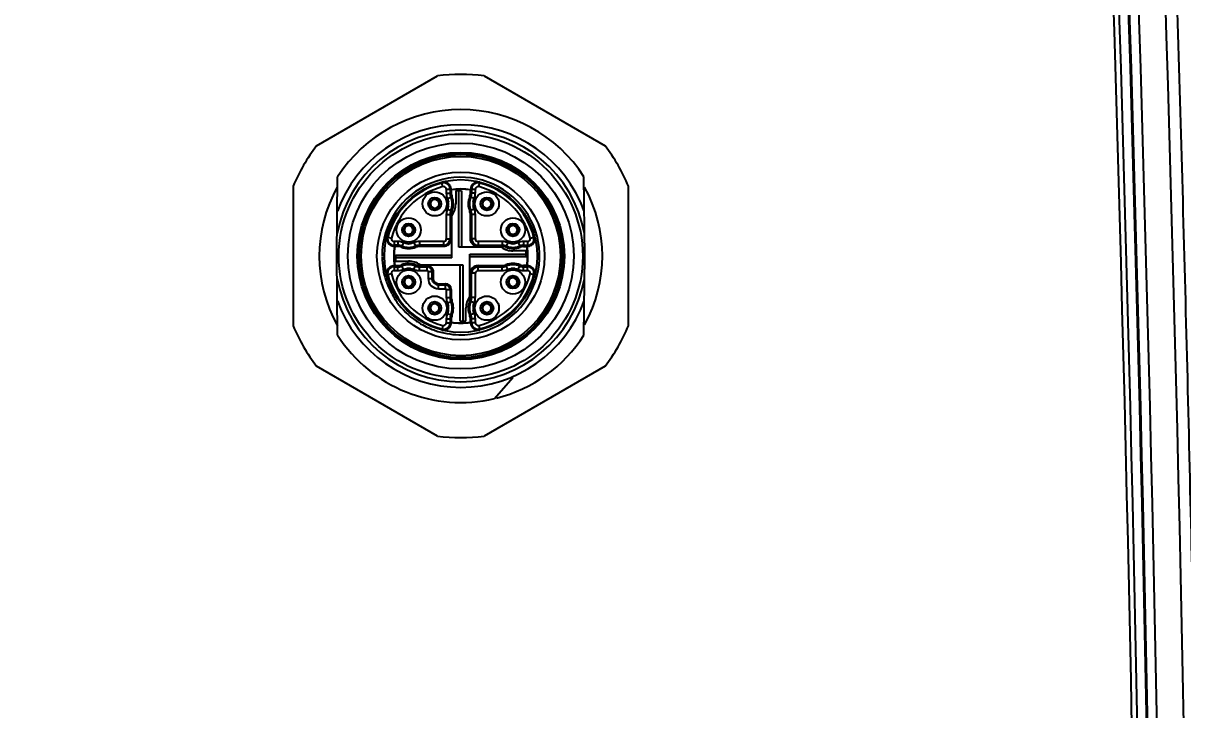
# Model space of a CAD drawing. Header units: millimetres. Extents: x 5828 to 6704, y 123 to 421.
# Drawn here: x 6341.301 to 6344.414, y 228.836 to 230.679 of the extents above; entities that cross this region are included whole.
import ezdxf

# ---------------------------------------------------------------- set-up
doc = ezdxf.new("R2010")
doc.units = ezdxf.units.MM
doc.layers.add('外形图', color=7, linetype='Continuous')
doc.layers.add('尺寸标注', color=7, linetype='Continuous')
doc.styles.add('微软雅黑', font='msyh.ttc', dxfattribs={"height": 1.5})
doc.dimstyles.new('尺寸标注_1_20比例', dxfattribs={"dimtxt": 1.5, "dimasz": 1.25, "dimexe": 0.5, "dimexo": 0.4, "dimgap": 0.5, "dimtad": 1, "dimdec": 1, "dimlfac": 20, "dimdsep": 46, "dimtxsty": '微软雅黑', "dimcen": 0.09, "dimadec": 0, "dimazin": 0, "dimtp": 0.01, "dimtm": 0.01, "dimtfac": 1, "dimtdec": 1, "dimtofl": 0, "dimtmove": 0, "dimatfit": 3, "dimfxl": 1, "dimtolj": 1, "dimarcsym": 0})

# ---------------------------------------------------------------- blocks, each defined once
blk = doc.blocks.new('*D1070')
at = {"layer": 'Defpoints', "color": 0}
for p in [(6340.876, 234.8693), (6346.4981, 225.3693), (6353.0302, 225.3693)]:
    blk.add_point(p, dxfattribs=at)
at = {"layer": '尺寸标注', "color": 0, "lineweight": -2}
for p, q in [((6341.276, 234.8693), (6353.5302, 234.8693)), ((6353.0302, 233.6193), (6353.0302, 226.6193)), ((6346.8981, 225.3693), (6353.5302, 225.3693))]:
    blk.add_line(p, q, dxfattribs=at)
at = {"layer": '尺寸标注', "color": 0}
for points in [[(6353.2385, 233.6193), (6352.8218, 233.6193), (6353.0302, 234.8693)], [(6352.8218, 226.6193), (6353.2385, 226.6193), (6353.0302, 225.3693)]]:
    blk.add_solid(points, dxfattribs=at)
at = {"layer": '尺寸标注', "color": 0, "insert": (6351.7564, 230.1193), "char_height": 1.5, "attachment_point": 5, "rotation": 90, "style": '微软雅黑'}
blk.add_mtext('\\A1;\\A1;{\\fAlibaba PuHuiTi 3.0 55 Regular|b0|i0|c134|p18;190}', dxfattribs=at)

msp = doc.modelspace()

# ---------------------------------------------------------------- linework, layer by layer
at = {"layer": '外形图', "linetype": 'ByBlock'}
for p, q in [((6342.0886, 230.3498), (6342.4134, 230.5373)), ((6342.5386, 230.5373), (6342.8634, 230.3498)), ((6342.1435, 230.0534), (6342.1454, 230.2665)), ((6342.8085, 230.0539), (6342.8066, 230.2665)), ((6342.026, 230.2414), (6342.026, 229.8664)), ((6342.4249, 230.2524), (6342.4254, 230.2497)), ((6342.4279, 230.2401), (6342.4254, 230.2497)), ((6342.437, 230.233), (6342.447, 230.233)), ((6342.437, 230.233), (6342.437, 230.2226)), ((6342.447, 230.233), (6342.447, 230.2226)), ((6342.4498, 230.2323), (6342.4498, 230.2226)), ((6342.4503, 230.2314), (6342.4503, 230.2226)), ((6342.478, 230.2289), (6342.4622, 230.2289)), ((6342.4622, 230.2289), (6342.4622, 230.1939)), ((6342.471, 230.0776), (6342.471, 230.2289)), ((6342.478, 230.2289), (6342.478, 230.0776)), ((6342.5017, 230.2226), (6342.5017, 230.2314)), ((6342.5032, 230.2326), (6342.5023, 230.2323)), ((6342.5023, 230.2323), (6342.5023, 230.2226)), ((6342.505, 230.233), (6342.515, 230.233)), ((6342.505, 230.233), (6342.505, 230.2226)), ((6342.515, 230.2226), (6342.515, 230.233)), ((6342.5241, 230.2401), (6342.5253, 230.2449)), ((6342.5253, 230.2449), (6342.5273, 230.2524)), ((6342.926, 229.8664), (6342.926, 230.2414)), ((6342.393, 230.1937), (6342.3891, 230.1938)), ((6342.393, 230.194), (6342.3892, 230.1939)), ((6342.394, 230.1944), (6342.3944, 230.1941)), ((6342.4179, 230.1944), (6342.4176, 230.1941)), ((6342.419, 230.194), (6342.4229, 230.1939)), ((6342.4248, 230.1939), (6342.419, 230.1937)), ((6342.437, 230.2226), (6342.447, 230.2226)), ((6342.44, 230.208), (6342.4517, 230.2129)), ((6342.4492, 230.2226), (6342.4498, 230.2226)), ((6342.5075, 230.21), (6342.5003, 230.2129)), ((6342.5023, 230.2226), (6342.5028, 230.2226)), ((6342.515, 230.2226), (6342.505, 230.2226)), ((6342.512, 230.208), (6342.5075, 230.21)), ((6342.533, 230.1937), (6342.5291, 230.1938)), ((6342.533, 230.194), (6342.5292, 230.1939)), ((6342.534, 230.1944), (6342.5344, 230.1941)), ((6342.5579, 230.1944), (6342.5576, 230.1941)), ((6342.559, 230.194), (6342.5629, 230.1939)), ((6342.5648, 230.1939), (6342.559, 230.1937)), ((6342.437, 230.1652), (6342.447, 230.1652)), ((6342.437, 230.1652), (6342.437, 230.1001)), ((6342.44, 230.1797), (6342.4445, 230.1778)), ((6342.4445, 230.1778), (6342.4517, 230.1748)), ((6342.447, 230.1652), (6342.447, 230.1001)), ((6342.4492, 230.1652), (6342.4498, 230.1652)), ((6342.4498, 230.1001), (6342.4498, 230.1652)), ((6342.4523, 230.0489), (6342.4523, 230.1628)), ((6342.512, 230.1797), (6342.5003, 230.1748)), ((6342.5017, 230.1001), (6342.5017, 230.1652)), ((6342.5028, 230.1652), (6342.5023, 230.1652)), ((6342.5023, 230.1652), (6342.5023, 230.1001)), ((6342.515, 230.1652), (6342.505, 230.1652)), ((6342.505, 230.1652), (6342.505, 230.1001)), ((6342.515, 230.1001), (6342.515, 230.1652)), ((6342.2775, 230.1051), (6342.2898, 230.1019)), ((6342.323, 230.1237), (6342.3191, 230.1238)), ((6342.323, 230.124), (6342.3192, 230.1239)), ((6342.324, 230.1244), (6342.3244, 230.1241)), ((6342.3479, 230.1244), (6342.3476, 230.1241)), ((6342.349, 230.124), (6342.3529, 230.1239)), ((6342.3548, 230.1239), (6342.349, 230.1237)), ((6342.437, 230.1001), (6342.447, 230.1001)), ((6342.515, 230.1001), (6342.505, 230.1001)), ((6342.603, 230.1237), (6342.5991, 230.1238)), ((6342.603, 230.124), (6342.5992, 230.1239)), ((6342.604, 230.1244), (6342.6044, 230.1241)), ((6342.6279, 230.1244), (6342.6276, 230.1241)), ((6342.629, 230.124), (6342.6329, 230.1239)), ((6342.6348, 230.1239), (6342.629, 230.1237)), ((6342.6622, 230.1019), (6342.6719, 230.1044)), ((6342.6719, 230.1044), (6342.6745, 230.105)), ((6342.3073, 230.0928), (6342.2969, 230.0928)), ((6342.2969, 230.0928), (6342.2969, 230.0842)), ((6342.2969, 230.0842), (6342.2969, 230.0828)), ((6342.3073, 230.0828), (6342.2969, 230.0828)), ((6342.2972, 230.081), (6342.2976, 230.0802)), ((6342.2976, 230.0801), (6342.3073, 230.0801)), ((6342.3073, 230.0795), (6342.2984, 230.0795)), ((6342.3073, 230.0928), (6342.3073, 230.0828)), ((6342.3073, 230.0807), (6342.3073, 230.0801)), ((6342.3219, 230.0899), (6342.3169, 230.0782)), ((6342.3502, 230.0899), (6342.3551, 230.0782)), ((6342.4298, 230.0928), (6342.3647, 230.0928)), ((6342.3647, 230.0928), (6342.3647, 230.0828)), ((6342.4298, 230.0828), (6342.3647, 230.0828)), ((6342.3647, 230.0807), (6342.3647, 230.0801)), ((6342.3647, 230.0801), (6342.4298, 230.0801)), ((6342.4298, 230.0795), (6342.3647, 230.0795)), ((6342.4298, 230.0928), (6342.4298, 230.0828)), ((6342.5849, 230.0776), (6342.471, 230.0776)), ((6342.5873, 230.0928), (6342.5223, 230.0928)), ((6342.5223, 230.0928), (6342.5223, 230.0828)), ((6342.5223, 230.0828), (6342.5873, 230.0828)), ((6342.5223, 230.0801), (6342.5873, 230.0801)), ((6342.5873, 230.0928), (6342.5873, 230.0828)), ((6342.5873, 230.0807), (6342.5873, 230.0801)), ((6342.5985, 230.082), (6342.5969, 230.0782)), ((6342.6019, 230.0899), (6342.5985, 230.082)), ((6342.6302, 230.0899), (6342.6351, 230.0782)), ((6342.6551, 230.0928), (6342.6447, 230.0928)), ((6342.6447, 230.0928), (6342.6447, 230.0828)), ((6342.6447, 230.0828), (6342.6551, 230.0828)), ((6342.6447, 230.0807), (6342.6447, 230.0801)), ((6342.6447, 230.0801), (6342.6543, 230.0801)), ((6342.6447, 230.0795), (6342.6536, 230.0795)), ((6342.6551, 230.0928), (6342.6551, 230.0828)), ((6342.1454, 229.8413), (6342.1435, 230.0534)), ((6342.301, 230.0559), (6342.4523, 230.0559)), ((6342.301, 230.0559), (6342.301, 230.04)), ((6342.4523, 230.0489), (6342.301, 230.0489)), ((6342.301, 230.04), (6342.336, 230.04)), ((6342.4998, 230.0589), (6342.651, 230.0589)), ((6342.4998, 229.9449), (6342.4998, 230.0589)), ((6342.651, 230.0519), (6342.4998, 230.0519)), ((6342.651, 230.0677), (6342.616, 230.0677)), ((6342.651, 230.0519), (6342.651, 230.0677)), ((6342.8066, 229.8413), (6342.8085, 230.0539)), ((6342.2969, 230.0249), (6342.3073, 230.0249)), ((6342.2969, 230.0249), (6342.2969, 230.0149)), ((6342.2969, 230.0149), (6342.3073, 230.0149)), ((6342.2977, 230.0276), (6342.3073, 230.0276)), ((6342.2984, 230.0282), (6342.3073, 230.0282)), ((6342.3073, 230.0276), (6342.3073, 230.0271)), ((6342.3073, 230.0149), (6342.3073, 230.0249)), ((6342.3218, 230.0178), (6342.3169, 230.0295)), ((6342.3501, 230.0178), (6342.3535, 230.0258)), ((6342.3535, 230.0258), (6342.3551, 230.0295)), ((6342.3647, 230.0276), (6342.386, 230.0276)), ((6342.3647, 230.0271), (6342.3647, 230.0276)), ((6342.3647, 230.0249), (6342.386, 230.0249)), ((6342.3647, 230.0149), (6342.3647, 230.0249)), ((6342.3647, 230.0149), (6342.386, 230.0149)), ((6342.3671, 230.0301), (6342.481, 230.0301)), ((6342.386, 230.0149), (6342.386, 230.0249)), ((6342.3883, 230.0126), (6342.3984, 230.0126)), ((6342.3883, 230.0126), (6342.3883, 229.9939)), ((6342.3983, 230.0126), (6342.3983, 229.9939)), ((6342.401, 230.0126), (6342.401, 229.9939)), ((6342.4016, 230.0126), (6342.4016, 229.9939)), ((6342.474, 229.8789), (6342.474, 230.0301)), ((6342.481, 230.0301), (6342.481, 229.8789)), ((6342.5023, 229.9426), (6342.5023, 230.0076)), ((6342.515, 230.0076), (6342.505, 230.0076)), ((6342.505, 229.9426), (6342.505, 230.0076)), ((6342.515, 229.9426), (6342.515, 230.0076)), ((6342.5223, 230.0282), (6342.5873, 230.0282)), ((6342.5223, 230.0276), (6342.5873, 230.0276)), ((6342.5223, 230.0249), (6342.5873, 230.0249)), ((6342.5223, 230.0149), (6342.5223, 230.0249)), ((6342.5223, 230.0149), (6342.5873, 230.0149)), ((6342.5873, 230.0271), (6342.5873, 230.0276)), ((6342.5873, 230.0149), (6342.5873, 230.0249)), ((6342.6018, 230.0178), (6342.5969, 230.0295)), ((6342.6301, 230.0178), (6342.6351, 230.0295)), ((6342.6536, 230.0282), (6342.6447, 230.0282)), ((6342.6447, 230.0276), (6342.6544, 230.0276)), ((6342.6447, 230.0271), (6342.6447, 230.0276)), ((6342.6447, 230.0249), (6342.6551, 230.0249)), ((6342.6447, 230.0149), (6342.6447, 230.0249)), ((6342.6447, 230.0149), (6342.6551, 230.0149)), ((6342.6548, 230.0267), (6342.6544, 230.0276)), ((6342.6551, 230.0235), (6342.6551, 230.0249)), ((6342.6551, 230.0149), (6342.6551, 230.0235)), ((6342.2801, 230.0033), (6342.2775, 230.0028)), ((6342.2898, 230.0058), (6342.2801, 230.0033)), ((6342.323, 229.9837), (6342.3191, 229.9838)), ((6342.323, 229.984), (6342.3192, 229.9839)), ((6342.324, 229.9844), (6342.3244, 229.9841)), ((6342.3479, 229.9844), (6342.3476, 229.9841)), ((6342.349, 229.984), (6342.3529, 229.9839)), ((6342.3548, 229.9839), (6342.349, 229.9837)), ((6342.3883, 229.9939), (6342.3983, 229.9939)), ((6342.416, 229.9795), (6342.4348, 229.9795)), ((6342.416, 229.9789), (6342.4348, 229.9789)), ((6342.416, 229.9762), (6342.4348, 229.9762)), ((6342.416, 229.9662), (6342.416, 229.9762)), ((6342.4348, 229.9662), (6342.4348, 229.9762)), ((6342.603, 229.9837), (6342.5991, 229.9838)), ((6342.603, 229.984), (6342.5992, 229.9839)), ((6342.604, 229.9844), (6342.6044, 229.9841)), ((6342.6279, 229.9844), (6342.6276, 229.9841)), ((6342.629, 229.984), (6342.6329, 229.9839)), ((6342.6348, 229.9839), (6342.629, 229.9837)), ((6342.6745, 230.0026), (6342.6622, 230.0058)), ((6342.416, 229.9662), (6342.4348, 229.9662)), ((6342.437, 229.9639), (6342.447, 229.9639)), ((6342.437, 229.9639), (6342.437, 229.9426)), ((6342.447, 229.9639), (6342.447, 229.9426)), ((6342.4498, 229.9639), (6342.4498, 229.9426)), ((6342.4503, 229.9639), (6342.4503, 229.9426)), ((6342.393, 229.9137), (6342.3891, 229.9138)), ((6342.393, 229.914), (6342.3892, 229.9139)), ((6342.394, 229.9144), (6342.3944, 229.9141)), ((6342.4179, 229.9144), (6342.4176, 229.9141)), ((6342.419, 229.914), (6342.4229, 229.9139)), ((6342.4248, 229.9139), (6342.419, 229.9137)), ((6342.437, 229.9426), (6342.447, 229.9426)), ((6342.44, 229.928), (6342.4517, 229.9329)), ((6342.4492, 229.9426), (6342.4498, 229.9426)), ((6342.4898, 229.8789), (6342.4898, 229.9139)), ((6342.5075, 229.93), (6342.5003, 229.9329)), ((6342.5028, 229.9426), (6342.5023, 229.9426)), ((6342.515, 229.9426), (6342.505, 229.9426)), ((6342.512, 229.928), (6342.5075, 229.93)), ((6342.533, 229.9137), (6342.5291, 229.9138)), ((6342.533, 229.914), (6342.5292, 229.9139)), ((6342.534, 229.9144), (6342.5344, 229.9141)), ((6342.5579, 229.9144), (6342.5576, 229.9141)), ((6342.559, 229.914), (6342.5629, 229.9139)), ((6342.5648, 229.9139), (6342.559, 229.9137)), ((6342.437, 229.8852), (6342.447, 229.8852)), ((6342.437, 229.8852), (6342.437, 229.8747)), ((6342.44, 229.8997), (6342.4445, 229.8978)), ((6342.4445, 229.8978), (6342.4517, 229.8948)), ((6342.447, 229.8852), (6342.447, 229.8747)), ((6342.4492, 229.8852), (6342.4498, 229.8852)), ((6342.4498, 229.8852), (6342.4498, 229.8754)), ((6342.4503, 229.8852), (6342.4503, 229.8763)), ((6342.512, 229.8997), (6342.5003, 229.8948)), ((6342.5017, 229.8763), (6342.5017, 229.8852)), ((6342.5028, 229.8852), (6342.5023, 229.8852)), ((6342.5023, 229.8754), (6342.5023, 229.8852)), ((6342.515, 229.8852), (6342.505, 229.8852)), ((6342.505, 229.8747), (6342.505, 229.8852)), ((6342.515, 229.8747), (6342.515, 229.8852)), ((6342.4267, 229.8629), (6342.4248, 229.8554)), ((6342.4279, 229.8677), (6342.4267, 229.8629)), ((6342.437, 229.8747), (6342.447, 229.8747)), ((6342.4489, 229.8751), (6342.4498, 229.8754)), ((6342.474, 229.8789), (6342.4898, 229.8789)), ((6342.515, 229.8747), (6342.505, 229.8747)), ((6342.5241, 229.8677), (6342.5266, 229.858)), ((6342.5271, 229.8553), (6342.5266, 229.858)), ((6342.4134, 229.5704), (6342.0886, 229.7579)), ((6342.8634, 229.7579), (6342.5386, 229.5704)), ((6342.5668, 229.6714), (6342.6158, 229.7277))]:
    msp.add_line(p, q, dxfattribs=at)
for centre, radius in [((6342.476, 230.0539), 0.3275), ((6342.476, 230.0539), 0.3032), ((6342.476, 230.0539), 0.278), ((6342.476, 230.0539), 0.2746), ((6342.476, 230.0539), 0.2725), ((6342.476, 230.0539), 0.2675), ((6342.476, 230.0539), 0.225), ((6342.476, 230.0539), 0.205), ((6342.406, 230.1939), 0.0325), ((6342.546, 230.1939), 0.0325), ((6342.406, 230.1939), 0.0175), ((6342.546, 230.1939), 0.0175), ((6342.336, 230.1239), 0.0325), ((6342.336, 230.1239), 0.0175), ((6342.616, 230.1239), 0.0325), ((6342.616, 230.1239), 0.0175), ((6342.336, 229.9839), 0.0325), ((6342.616, 229.9839), 0.0325), ((6342.336, 229.9839), 0.0175), ((6342.616, 229.9839), 0.0175), ((6342.406, 229.9139), 0.0325), ((6342.546, 229.9139), 0.0325), ((6342.406, 229.9139), 0.0175), ((6342.546, 229.9139), 0.0175)]:
    msp.add_circle(centre, radius, dxfattribs=at)
for centre, radius, start, end in [((6171.7243, 225.3693), 172.7267, 0, 2.800136), ((6171.7243, 225.3693), 172.6022, 0.041351, 2.800136), ((6171.7243, 225.3693), 172.6272, 0.04135, 2.800136), ((6171.7243, 225.3693), 172.6298, 0.040476, 2.800136), ((6171.7243, 225.3693), 172.6548, 0.040476, 2.800136), ((6171.7243, 225.3693), 172.5872, 0.144514, 2.788681), ((6342.476, 230.0539), 0.4875, 82.6199, 97.3801), ((6342.476, 230.0539), 0.3931, 32.7398, 147.2602), ((6342.476, 230.0539), 0.3375, 10.3873, 169.6128), ((6342.476, 230.0539), 0.3525, 19.8994, 160.1006), ((6342.476, 230.0539), 0.4875, 142.6199, 157.3801), ((6342.476, 230.0539), 0.4875, 22.6199, 37.3801), ((6342.476, 230.0539), 0.2114, 268.5288, 180.0887), ((6342.476, 230.0539), 0.38, 150.7696, 209.4671), ((6342.476, 230.0539), 0.2023, 104.4775, 165.5225), ((6342.476, 230.0539), 0.1923, 104.4775, 165.5225), ((6342.4298, 230.233), 0.0173, 0, 104.4775), ((6342.4298, 230.233), 0.00729, 0, 104.4775), ((6342.4298, 230.233), 0.02, 51.0662, 77.2428), ((6342.476, 230.0539), 0.18, 81.6316, 98.3459), ((6342.476, 230.0539), 0.1794, 81.7756, 98.2244), ((6342.5223, 230.233), 0.02, 75.5542, 154.8557), ((6342.5223, 230.233), 0.0173, 75.5258, 180), ((6342.5223, 230.233), 0.00729, 75.5225, 180), ((6342.476, 230.0539), 0.1923, 14.4775, 75.5225), ((6342.476, 230.0539), 0.2023, 14.4775, 75.5225), ((6342.476, 230.0539), 0.38, 330.9592, 29.094), ((6342.406, 230.1939), 0.013, 0.7519, 179.2481), ((6342.406, 230.1939), 0.013, 180.7519, 359.2481), ((6342.406, 230.1939), 0.0116, 181.3502, 358.6427), ((6342.406, 230.1939), 0.0116, 118.9322, 148.8516), ((6342.406, 230.1939), 0.0116, 1.3502, 90), ((6342.4748, 230.2226), 0.0377, 180, 202.6583), ((6342.4065, 230.1939), 0.0363, 352.3012, 7.5227), ((6342.4748, 230.2226), 0.0277, 183.9434, 202.6583), ((6342.406, 230.1939), 0.0468, 337.3417, 22.6583), ((6342.4748, 230.2226), 0.025, 180, 202.6583), ((6342.4748, 230.2226), 0.0244, 180, 202.6583), ((6342.406, 230.1939), 0.0495, 337.3417, 22.6583), ((6342.406, 230.1939), 0.0501, 337.3417, 22.6583), ((6342.4085, 230.1939), 0.0537, 324.611, 0), ((6342.546, 230.1939), 0.0501, 157.3417, 202.6583), ((6342.546, 230.1939), 0.0495, 157.3417, 202.6583), ((6342.546, 230.1939), 0.0468, 157.3417, 202.6583), ((6342.4773, 230.2226), 0.0244, 337.3417, 0), ((6342.4773, 230.2226), 0.025, 337.3417, 0), ((6342.4773, 230.2226), 0.0277, 337.3417, 0), ((6342.5455, 230.1939), 0.0363, 172.3012, 187.5227), ((6342.4775, 230.2226), 0.0374, 352.5056, 0.0288), ((6342.546, 230.1939), 0.013, 0.7519, 179.2481), ((6342.546, 230.1939), 0.013, 180.7519, 359.2481), ((6342.546, 230.1939), 0.0116, 181.3502, 358.6427), ((6342.546, 230.1939), 0.0116, 118.9322, 148.8516), ((6342.546, 230.1939), 0.0116, 1.3502, 90), ((6342.4745, 230.1652), 0.0374, 172.5056, 180.0288), ((6342.4748, 230.1652), 0.0277, 157.3417, 180), ((6342.4748, 230.1652), 0.025, 157.3417, 180), ((6342.4748, 230.1652), 0.0244, 157.3417, 182.0141), ((6342.4773, 230.1652), 0.0244, 0, 22.6583), ((6342.4773, 230.1652), 0.025, 0, 22.6583), ((6342.4773, 230.1652), 0.0277, 3.9434, 22.6583), ((6342.4773, 230.1652), 0.0377, 0, 22.6583), ((6342.336, 230.1239), 0.013, 0.7519, 179.2481), ((6342.336, 230.1239), 0.0116, 118.9322, 148.8516), ((6342.336, 230.1239), 0.0116, 1.3502, 90), ((6342.616, 230.1239), 0.013, 0.7519, 179.2481), ((6342.616, 230.1239), 0.0116, 118.9322, 148.8516), ((6342.616, 230.1239), 0.0116, 1.3502, 90), ((6342.2969, 230.1001), 0.02, 165.5275, 244.8429), ((6342.2969, 230.1001), 0.0173, 165.5223, 270), ((6342.2969, 230.1001), 0.00729, 165.5225, 270.0006), ((6342.336, 230.1239), 0.013, 180.7519, 359.2481), ((6342.336, 230.1239), 0.0116, 181.3502, 358.6427), ((6342.4298, 230.1001), 0.02, 270, 0), ((6342.4298, 230.1001), 0.0173, 270, 0), ((6342.4298, 230.1001), 0.00729, 270, 0), ((6342.5223, 230.1001), 0.02, 180, 270), ((6342.5223, 230.1001), 0.0173, 180, 270), ((6342.5223, 230.1001), 0.00729, 180, 270), ((6342.616, 230.1239), 0.013, 180.7519, 359.2481), ((6342.616, 230.1239), 0.0116, 181.3502, 358.6427), ((6342.6551, 230.1001), 0.0173, 270, 14.4775), ((6342.6551, 230.1001), 0.00729, 270, 14.4775), ((6342.2969, 230.1003), 0.0202, 244.9658, 263.1532), ((6342.2968, 230.0995), 0.0193, 263.1647, 271.945), ((6342.476, 230.0539), 0.18, 171.6317, 188.3263), ((6342.476, 230.0539), 0.1794, 171.7756, 188.2244), ((6342.3073, 230.0554), 0.0374, 82.5056, 90.0288), ((6342.3073, 230.0551), 0.0277, 67.3417, 90), ((6342.3073, 230.0551), 0.025, 67.3417, 90), ((6342.3073, 230.0551), 0.0244, 67.3417, 90), ((6342.336, 230.1239), 0.0501, 247.3417, 292.4591), ((6342.336, 230.1239), 0.0495, 247.3417, 292.6583), ((6342.336, 230.1239), 0.0468, 247.3417, 292.6583), ((6342.336, 230.1233), 0.0363, 262.3012, 277.5227), ((6342.3647, 230.0551), 0.0377, 90, 112.6583), ((6342.3647, 230.0551), 0.0277, 93.9434, 112.6583), ((6342.3647, 230.0551), 0.025, 90, 112.6583), ((6342.3647, 230.0551), 0.0244, 90, 113.0669), ((6342.616, 230.1214), 0.0537, 234.611, 270), ((6342.5873, 230.0551), 0.0244, 67.3417, 92.0141), ((6342.5873, 230.0554), 0.0374, 82.5056, 90.0288), ((6342.5873, 230.0551), 0.0277, 67.3417, 90), ((6342.5873, 230.0551), 0.025, 67.3417, 90), ((6342.616, 230.1239), 0.0501, 247.3417, 292.4591), ((6342.616, 230.1239), 0.0495, 247.3417, 292.6583), ((6342.616, 230.1239), 0.0468, 247.3417, 292.6583), ((6342.616, 230.1233), 0.0363, 262.3012, 277.5227), ((6342.6447, 230.0551), 0.0377, 90, 112.6583), ((6342.6447, 230.0551), 0.0277, 93.9434, 112.6583), ((6342.6447, 230.0551), 0.025, 90, 112.6583), ((6342.6447, 230.0551), 0.0244, 90, 113.0669), ((6342.476, 230.0539), 0.1794, 351.7756, 8.2244), ((6342.476, 230.0539), 0.18, 351.6317, 8.3263), ((6342.336, 229.9864), 0.0537, 54.611, 90), ((6342.2969, 230.0076), 0.0173, 90, 194.4775), ((6342.2969, 230.0076), 0.00729, 90, 194.4775), ((6342.3073, 230.0526), 0.0244, 270, 293.0669), ((6342.3073, 230.0526), 0.025, 270, 292.6583), ((6342.3073, 230.0526), 0.0377, 270, 292.6583), ((6342.3073, 230.0526), 0.0277, 273.9434, 292.6583), ((6342.336, 229.9839), 0.0501, 67.3417, 112.4591), ((6342.336, 229.9839), 0.0495, 67.3417, 112.6583), ((6342.336, 229.9839), 0.0468, 67.3417, 112.6583), ((6342.336, 229.9844), 0.0363, 82.3012, 97.5227), ((6342.3647, 230.0526), 0.0277, 247.3417, 270), ((6342.3647, 230.0526), 0.025, 247.3417, 270), ((6342.3647, 230.0526), 0.0244, 247.3417, 272.0141), ((6342.3647, 230.0523), 0.0374, 262.5056, 270.0288), ((6342.386, 230.0126), 0.015, 0, 90), ((6342.386, 230.0126), 0.0123, 0, 90), ((6342.5223, 230.0076), 0.0206, 90, 181.3432), ((6342.5223, 230.0076), 0.02, 90, 180), ((6342.5223, 230.0076), 0.0173, 90, 180), ((6342.5223, 230.0076), 0.00729, 90, 180), ((6342.5873, 230.0526), 0.0244, 270, 293.0669), ((6342.5873, 230.0526), 0.025, 270, 292.6583), ((6342.5873, 230.0526), 0.0377, 270, 292.6583), ((6342.5873, 230.0526), 0.0277, 273.9434, 292.6583), ((6342.616, 229.9839), 0.0501, 67.3417, 112.4591), ((6342.616, 229.9839), 0.0495, 67.3417, 112.6583), ((6342.616, 229.9839), 0.0468, 67.3417, 112.6583), ((6342.616, 229.9844), 0.0363, 82.3012, 97.5227), ((6342.6447, 230.0526), 0.0277, 247.3417, 270), ((6342.6447, 230.0526), 0.025, 247.3417, 270), ((6342.6447, 230.0526), 0.0244, 247.3417, 270), ((6342.6447, 230.0523), 0.0374, 262.505, 270.027), ((6342.6552, 230.0083), 0.0193, 83.1647, 91.945), ((6342.6551, 230.0076), 0.0173, 345.5223, 90), ((6342.6551, 230.0076), 0.00729, 345.5225, 90.0006), ((6342.6551, 230.0074), 0.0202, 64.9658, 83.1532), ((6342.6551, 230.0076), 0.02, 345.5275, 64.8429), ((6342.476, 230.0539), 0.3375, 190.3872, 349.6127), ((6342.4766, 230.0542), 0.212, 198.1611, 202.1034), ((6342.476, 230.0539), 0.2023, 194.4775, 255.5225), ((6342.476, 230.0539), 0.1923, 194.4775, 255.5225), ((6342.336, 229.9839), 0.013, 0.7519, 179.2481), ((6342.336, 229.9839), 0.013, 180.7519, 359.2481), ((6342.336, 229.9839), 0.0116, 181.3502, 358.6427), ((6342.336, 229.9839), 0.0116, 118.9322, 148.8516), ((6342.336, 229.9839), 0.0116, 1.3502, 90), ((6342.416, 229.9939), 0.0277, 180, 270), ((6342.416, 229.9939), 0.0177, 186.3485, 270), ((6342.416, 229.9939), 0.015, 180, 270), ((6342.416, 229.9939), 0.0144, 180, 270), ((6342.4348, 229.9639), 0.0156, 0, 90), ((6342.4348, 229.9639), 0.015, 0, 90), ((6342.4348, 229.9639), 0.0123, 0, 90), ((6342.476, 230.0539), 0.1923, 284.4775, 345.5225), ((6342.476, 230.0539), 0.2023, 284.4775, 345.5225), ((6342.616, 229.9839), 0.013, 0.7519, 179.2481), ((6342.616, 229.9839), 0.013, 180.7519, 359.2481), ((6342.616, 229.9839), 0.0116, 181.3502, 358.6427), ((6342.616, 229.9839), 0.0116, 118.9322, 148.8516), ((6342.616, 229.9839), 0.0116, 1.3502, 90), ((6342.4769, 230.0543), 0.2123, 202.1026, 208.8138), ((6342.4764, 230.054), 0.2117, 208.8141, 210.9101), ((6342.4757, 230.0536), 0.211, 210.9099, 213.3341), ((6342.5435, 229.9139), 0.0537, 144.611, 180), ((6342.476, 230.0539), 0.3525, 199.8993, 340.1006), ((6342.4749, 230.0531), 0.21, 213.3342, 215.731), ((6342.4764, 230.0542), 0.2119, 215.7534, 235.7146), ((6342.406, 229.9139), 0.013, 0.7519, 179.2481), ((6342.406, 229.9139), 0.013, 180.7519, 359.2481), ((6342.406, 229.9139), 0.0116, 181.3502, 358.6427), ((6342.406, 229.9139), 0.0116, 118.9322, 148.8516), ((6342.406, 229.9139), 0.0116, 1.3502, 90), ((6342.4748, 229.9426), 0.0377, 180, 202.6583), ((6342.4065, 229.9139), 0.0363, 352.3012, 7.5227), ((6342.4748, 229.9426), 0.0277, 183.9434, 202.6583), ((6342.406, 229.9139), 0.0468, 337.3417, 22.6583), ((6342.4748, 229.9426), 0.025, 180, 202.6583), ((6342.4748, 229.9426), 0.0244, 180, 202.6583), ((6342.406, 229.9139), 0.0495, 337.3417, 22.6583), ((6342.406, 229.9139), 0.0501, 337.3417, 22.6583), ((6342.546, 229.9139), 0.0501, 157.3417, 202.6583), ((6342.546, 229.9139), 0.0495, 157.3417, 202.6583), ((6342.546, 229.9139), 0.0468, 157.3417, 202.6583), ((6342.4773, 229.9426), 0.0244, 337.3417, 2.0141), ((6342.4773, 229.9426), 0.025, 337.3417, 0), ((6342.4773, 229.9426), 0.0277, 337.3417, 0), ((6342.5455, 229.9139), 0.0363, 172.3012, 187.5227), ((6342.4775, 229.9426), 0.0374, 352.5056, 0.0288), ((6342.546, 229.9139), 0.013, 0.7519, 179.2481), ((6342.546, 229.9139), 0.013, 180.7519, 359.2481), ((6342.546, 229.9139), 0.0116, 181.3502, 358.6427), ((6342.546, 229.9139), 0.0116, 118.9322, 148.8516), ((6342.546, 229.9139), 0.0116, 1.3502, 90), ((6342.4745, 229.8852), 0.0374, 172.505, 180.027), ((6342.4748, 229.8852), 0.0277, 157.3417, 180), ((6342.4748, 229.8852), 0.025, 157.3417, 180), ((6342.4748, 229.8852), 0.0244, 157.3417, 180), ((6342.4773, 229.8852), 0.0244, 0, 22.6583), ((6342.4773, 229.8852), 0.025, 0, 22.6583), ((6342.4773, 229.8852), 0.0277, 3.9434, 22.6583), ((6342.4773, 229.8852), 0.0377, 0, 22.6583), ((6342.476, 230.0539), 0.4875, 202.6199, 217.3801), ((6342.4758, 230.0536), 0.211, 235.739, 237.2018), ((6342.476, 230.0539), 0.2114, 237.2018, 238.8703), ((6342.4761, 230.0541), 0.2116, 238.8702, 239.6956), ((6342.4762, 230.0542), 0.2117, 239.6966, 245.3409), ((6342.4759, 230.0537), 0.2112, 245.3432, 246.6112), ((6342.4756, 230.0529), 0.2103, 246.6093, 250.9448), ((6342.4762, 230.0548), 0.2123, 250.9694, 268.4894), ((6342.4298, 229.8747), 0.0173, 255.5258, 0), ((6342.4298, 229.8747), 0.00729, 255.5225, 0.0006), ((6342.476, 230.0539), 0.18, 261.6674, 278.3459), ((6342.476, 230.0539), 0.1794, 261.7756, 278.2244), ((6342.5223, 229.8747), 0.0173, 180, 284.4775), ((6342.5222, 229.8747), 0.02, 231.0662, 257.2429), ((6342.5223, 229.8747), 0.00729, 180, 284.4775), ((6342.476, 230.0539), 0.4875, 322.6199, 337.3801), ((6342.476, 230.0539), 0.3931, 212.7398, 283.3625), ((6342.476, 230.0539), 0.3931, 284.1434, 327.2602), ((6342.476, 230.0539), 0.4875, 262.6199, 277.3801)]:
    msp.add_arc(centre, radius, start, end, dxfattribs=at)
for points, knots in [([(6344.4804, 226.1753), (6344.4791, 226.4934), (6344.4755, 226.9706), (6344.4678, 227.6069), (6344.4608, 228.0842), (6344.4525, 228.5615), (6344.443, 229.0388), (6344.4324, 229.5161), (6344.4205, 229.9934), (6344.4073, 230.4706), (6344.3879, 231.1069), (6344.3602, 231.9021), (6344.3219, 232.8561), (6344.293, 233.492), (6344.2776, 233.8099)], [0, 0, 0, 0, 0.124951, 0.187442, 0.249938, 0.312439, 0.374943, 0.437449, 0.499956, 0.562463, 0.624971, 0.749983, 0.874993, 1, 1, 1, 1]), ([(6342.4342, 230.2525), (6342.4334, 230.2527), (6342.4304, 230.2532), (6342.4272, 230.253), (6342.4249, 230.2524)], [0, 0, 0, 0, 0.251588, 1, 1, 1, 1]), ([(6342.4479, 230.2414), (6342.4476, 230.2421), (6342.4461, 230.2448), (6342.4441, 230.2471), (6342.4423, 230.2486)], [0, 0, 0, 0, 0.251459, 1, 1, 1, 1]), ([(6342.4499, 230.232), (6342.4499, 230.2328), (6342.4498, 230.236), (6342.4489, 230.2392), (6342.4479, 230.2414)], [0, 0, 0, 0, 0.24932, 1, 1, 1, 1]), ([(6342.5041, 230.2415), (6342.5038, 230.2408), (6342.5027, 230.2379), (6342.5022, 230.2347), (6342.5023, 230.2324)], [0, 0, 0, 0, 0.251617, 1, 1, 1, 1]), ([(6342.3944, 230.1941), (6342.3944, 230.1941), (6342.3942, 230.1941), (6342.3941, 230.1941), (6342.3936, 230.1941), (6342.3932, 230.194), (6342.393, 230.194)], [0, 0, 0, 0, 0.052517, 0.241095, 0.561272, 1, 1, 1, 1]), ([(6342.393, 230.1937), (6342.3932, 230.1937), (6342.3936, 230.1937), (6342.3941, 230.1937), (6342.3942, 230.1936), (6342.3944, 230.1936), (6342.3944, 230.1936)], [0, 0, 0, 0, 0.437799, 0.758164, 0.94694, 1, 1, 1, 1]), ([(6342.406, 230.2055), (6342.4045, 230.2055), (6342.4026, 230.2051), (6342.4008, 230.2042), (6342.4004, 230.204)], [0, 0, 0, 0, 0.748249, 1, 1, 1, 1]), ([(6342.4176, 230.1941), (6342.4176, 230.1941), (6342.4178, 230.1941), (6342.4179, 230.1941), (6342.4185, 230.1941), (6342.4188, 230.194), (6342.419, 230.194)], [0, 0, 0, 0, 0.053406, 0.242143, 0.562199, 1, 1, 1, 1]), ([(6342.4176, 230.1936), (6342.4176, 230.1936), (6342.4178, 230.1936), (6342.4179, 230.1937), (6342.4185, 230.1937), (6342.4188, 230.1937), (6342.419, 230.1937)], [0, 0, 0, 0, 0.052291, 0.241278, 0.561301, 1, 1, 1, 1]), ([(6342.5344, 230.1941), (6342.5344, 230.1941), (6342.5342, 230.1941), (6342.5341, 230.1941), (6342.5336, 230.1941), (6342.5332, 230.194), (6342.533, 230.194)], [0, 0, 0, 0, 0.052517, 0.241095, 0.561272, 1, 1, 1, 1]), ([(6342.533, 230.1937), (6342.5332, 230.1937), (6342.5336, 230.1937), (6342.5341, 230.1937), (6342.5342, 230.1936), (6342.5344, 230.1936), (6342.5344, 230.1936)], [0, 0, 0, 0, 0.437799, 0.758164, 0.94694, 1, 1, 1, 1]), ([(6342.546, 230.2055), (6342.5445, 230.2055), (6342.5426, 230.2051), (6342.5408, 230.2042), (6342.5404, 230.204)], [0, 0, 0, 0, 0.748249, 1, 1, 1, 1]), ([(6342.5576, 230.1941), (6342.5576, 230.1941), (6342.5578, 230.1941), (6342.5579, 230.1941), (6342.5585, 230.1941), (6342.5588, 230.194), (6342.559, 230.194)], [0, 0, 0, 0, 0.053406, 0.242143, 0.562199, 1, 1, 1, 1]), ([(6342.5576, 230.1936), (6342.5576, 230.1936), (6342.5578, 230.1936), (6342.5579, 230.1937), (6342.5585, 230.1937), (6342.5588, 230.1937), (6342.559, 230.1937)], [0, 0, 0, 0, 0.052291, 0.241278, 0.561301, 1, 1, 1, 1]), ([(6342.336, 230.1355), (6342.3345, 230.1355), (6342.3326, 230.1351), (6342.3308, 230.1342), (6342.3304, 230.134)], [0, 0, 0, 0, 0.748249, 1, 1, 1, 1]), ([(6342.616, 230.1355), (6342.6145, 230.1355), (6342.6126, 230.1351), (6342.6108, 230.1342), (6342.6104, 230.134)], [0, 0, 0, 0, 0.748249, 1, 1, 1, 1]), ([(6342.3244, 230.1241), (6342.3244, 230.1241), (6342.3242, 230.1241), (6342.3241, 230.1241), (6342.3236, 230.1241), (6342.3232, 230.124), (6342.323, 230.124)], [0, 0, 0, 0, 0.052517, 0.241095, 0.561272, 1, 1, 1, 1]), ([(6342.323, 230.1237), (6342.3232, 230.1237), (6342.3236, 230.1237), (6342.3241, 230.1237), (6342.3242, 230.1236), (6342.3244, 230.1236), (6342.3244, 230.1236)], [0, 0, 0, 0, 0.437799, 0.758164, 0.94694, 1, 1, 1, 1]), ([(6342.3476, 230.1241), (6342.3476, 230.1241), (6342.3478, 230.1241), (6342.3479, 230.1241), (6342.3485, 230.1241), (6342.3488, 230.124), (6342.349, 230.124)], [0, 0, 0, 0, 0.053406, 0.242143, 0.562199, 1, 1, 1, 1]), ([(6342.3476, 230.1236), (6342.3476, 230.1236), (6342.3478, 230.1236), (6342.3479, 230.1237), (6342.3485, 230.1237), (6342.3488, 230.1237), (6342.349, 230.1237)], [0, 0, 0, 0, 0.052291, 0.241278, 0.561301, 1, 1, 1, 1]), ([(6342.4511, 230.1006), (6342.4512, 230.0989), (6342.4505, 230.0954), (6342.449, 230.0923), (6342.4481, 230.0907)], [0, 0, 0, 0, 0.493684, 1, 1, 1, 1]), ([(6342.5047, 230.0893), (6342.5042, 230.0901), (6342.5025, 230.0935), (6342.5017, 230.0973), (6342.5017, 230.1001)], [0, 0, 0, 0, 0.25031, 1, 1, 1, 1]), ([(6342.6044, 230.1241), (6342.6044, 230.1241), (6342.6042, 230.1241), (6342.6041, 230.1241), (6342.6036, 230.1241), (6342.6032, 230.124), (6342.603, 230.124)], [0, 0, 0, 0, 0.052517, 0.241095, 0.561272, 1, 1, 1, 1]), ([(6342.603, 230.1237), (6342.6032, 230.1237), (6342.6036, 230.1237), (6342.6041, 230.1237), (6342.6042, 230.1236), (6342.6044, 230.1236), (6342.6044, 230.1236)], [0, 0, 0, 0, 0.437799, 0.758164, 0.94694, 1, 1, 1, 1]), ([(6342.6276, 230.1241), (6342.6276, 230.1241), (6342.6278, 230.1241), (6342.6279, 230.1241), (6342.6285, 230.1241), (6342.6288, 230.124), (6342.629, 230.124)], [0, 0, 0, 0, 0.053406, 0.242143, 0.562199, 1, 1, 1, 1]), ([(6342.6276, 230.1236), (6342.6276, 230.1236), (6342.6278, 230.1236), (6342.6279, 230.1237), (6342.6285, 230.1237), (6342.6288, 230.1237), (6342.629, 230.1237)], [0, 0, 0, 0, 0.052291, 0.241278, 0.561301, 1, 1, 1, 1]), ([(6342.6737, 230.0927), (6342.6745, 230.0946), (6342.6754, 230.0987), (6342.675, 230.103), (6342.6745, 230.105)], [0, 0, 0, 0, 0.502088, 1, 1, 1, 1]), ([(6342.4405, 230.0826), (6342.4397, 230.0821), (6342.4364, 230.0803), (6342.4326, 230.0795), (6342.4298, 230.0795)], [0, 0, 0, 0, 0.25031, 1, 1, 1, 1]), ([(6342.4481, 230.0907), (6342.4471, 230.0891), (6342.445, 230.086), (6342.4421, 230.0836), (6342.4405, 230.0826)], [0, 0, 0, 0, 0.504287, 1, 1, 1, 1]), ([(6342.5129, 230.0818), (6342.5112, 230.0828), (6342.5082, 230.0849), (6342.5057, 230.0878), (6342.5047, 230.0893)], [0, 0, 0, 0, 0.504287, 1, 1, 1, 1]), ([(6342.5228, 230.0787), (6342.521, 230.0787), (6342.5175, 230.0794), (6342.5144, 230.0809), (6342.5129, 230.0818)], [0, 0, 0, 0, 0.493684, 1, 1, 1, 1]), ([(6342.6541, 230.0799), (6342.6562, 230.0799), (6342.6605, 230.0804), (6342.6644, 230.0822), (6342.6661, 230.0834)], [0, 0, 0, 0, 0.497205, 1, 1, 1, 1]), ([(6342.6661, 230.0834), (6342.6678, 230.0845), (6342.6708, 230.0873), (6342.6729, 230.0908), (6342.6737, 230.0927)], [0, 0, 0, 0, 0.500584, 1, 1, 1, 1]), ([(6342.2646, 230.0519), (6342.2647, 230.0411), (6342.2666, 230.0195), (6342.2718, 229.9984), (6342.2751, 229.9881)], [0, 0, 0, 0, 0.499315, 1, 1, 1, 1]), ([(6342.2783, 230.0151), (6342.2776, 230.0131), (6342.2766, 230.009), (6342.277, 230.0048), (6342.2775, 230.0028)], [0, 0, 0, 0, 0.502088, 1, 1, 1, 1]), ([(6342.2859, 230.0243), (6342.2842, 230.0232), (6342.2812, 230.0205), (6342.2791, 230.0169), (6342.2783, 230.0151)], [0, 0, 0, 0, 0.500584, 1, 1, 1, 1]), ([(6342.2979, 230.0278), (6342.2958, 230.0279), (6342.2915, 230.0273), (6342.2877, 230.0255), (6342.2859, 230.0243)], [0, 0, 0, 0, 0.497205, 1, 1, 1, 1]), ([(6342.3855, 230.029), (6342.3883, 230.0291), (6342.3937, 230.0267), (6342.3979, 230.023), (6342.3994, 230.0206)], [0, 0, 0, 0, 0.500004, 1, 1, 1, 1]), ([(6342.386, 230.0149), (6342.3863, 230.0149), (6342.3869, 230.0147), (6342.3876, 230.0142), (6342.3881, 230.0135), (6342.3883, 230.0129), (6342.3883, 230.0126)], [0, 0, 0, 0, 0.249803, 0.500135, 0.74982, 1, 1, 1, 1]), ([(6342.3244, 229.9841), (6342.3244, 229.9841), (6342.3242, 229.9841), (6342.3241, 229.9841), (6342.3236, 229.9841), (6342.3232, 229.984), (6342.323, 229.984)], [0, 0, 0, 0, 0.052517, 0.241095, 0.561272, 1, 1, 1, 1]), ([(6342.323, 229.9837), (6342.3232, 229.9837), (6342.3236, 229.9837), (6342.3241, 229.9837), (6342.3242, 229.9836), (6342.3244, 229.9836), (6342.3244, 229.9836)], [0, 0, 0, 0, 0.437799, 0.758164, 0.94694, 1, 1, 1, 1]), ([(6342.336, 229.9955), (6342.3345, 229.9955), (6342.3326, 229.9951), (6342.3308, 229.9942), (6342.3304, 229.994)], [0, 0, 0, 0, 0.748249, 1, 1, 1, 1]), ([(6342.3476, 229.9841), (6342.3476, 229.9841), (6342.3478, 229.9841), (6342.3479, 229.9841), (6342.3485, 229.9841), (6342.3488, 229.984), (6342.349, 229.984)], [0, 0, 0, 0, 0.053406, 0.242143, 0.562199, 1, 1, 1, 1]), ([(6342.3476, 229.9836), (6342.3476, 229.9836), (6342.3478, 229.9836), (6342.3479, 229.9837), (6342.3485, 229.9837), (6342.3488, 229.9837), (6342.349, 229.9837)], [0, 0, 0, 0, 0.052291, 0.241278, 0.561301, 1, 1, 1, 1]), ([(6342.6044, 229.9841), (6342.6044, 229.9841), (6342.6042, 229.9841), (6342.6041, 229.9841), (6342.6036, 229.9841), (6342.6032, 229.984), (6342.603, 229.984)], [0, 0, 0, 0, 0.052517, 0.241095, 0.561272, 1, 1, 1, 1]), ([(6342.603, 229.9837), (6342.6032, 229.9837), (6342.6036, 229.9837), (6342.6041, 229.9837), (6342.6042, 229.9836), (6342.6044, 229.9836), (6342.6044, 229.9836)], [0, 0, 0, 0, 0.437799, 0.758164, 0.94694, 1, 1, 1, 1]), ([(6342.616, 229.9955), (6342.6145, 229.9955), (6342.6126, 229.9951), (6342.6108, 229.9942), (6342.6104, 229.994)], [0, 0, 0, 0, 0.748249, 1, 1, 1, 1]), ([(6342.6276, 229.9841), (6342.6276, 229.9841), (6342.6278, 229.9841), (6342.6279, 229.9841), (6342.6285, 229.9841), (6342.6288, 229.984), (6342.629, 229.984)], [0, 0, 0, 0, 0.053406, 0.242143, 0.562199, 1, 1, 1, 1]), ([(6342.6276, 229.9836), (6342.6276, 229.9836), (6342.6278, 229.9836), (6342.6279, 229.9837), (6342.6285, 229.9837), (6342.6288, 229.9837), (6342.629, 229.9837)], [0, 0, 0, 0, 0.052291, 0.241278, 0.561301, 1, 1, 1, 1]), ([(6342.4348, 229.9662), (6342.435, 229.9661), (6342.4356, 229.966), (6342.4364, 229.9655), (6342.4369, 229.9647), (6342.437, 229.9642), (6342.437, 229.9639)], [0, 0, 0, 0, 0.249803, 0.500135, 0.74982, 1, 1, 1, 1]), ([(6342.3944, 229.9141), (6342.3944, 229.9141), (6342.3942, 229.9141), (6342.3941, 229.9141), (6342.3936, 229.9141), (6342.3932, 229.914), (6342.393, 229.914)], [0, 0, 0, 0, 0.052517, 0.241095, 0.561272, 1, 1, 1, 1]), ([(6342.393, 229.9137), (6342.3932, 229.9137), (6342.3936, 229.9137), (6342.3941, 229.9137), (6342.3942, 229.9136), (6342.3944, 229.9136), (6342.3944, 229.9136)], [0, 0, 0, 0, 0.437799, 0.758164, 0.94694, 1, 1, 1, 1]), ([(6342.406, 229.9255), (6342.4045, 229.9255), (6342.4026, 229.9251), (6342.4008, 229.9242), (6342.4004, 229.924)], [0, 0, 0, 0, 0.748249, 1, 1, 1, 1]), ([(6342.4176, 229.9141), (6342.4176, 229.9141), (6342.4178, 229.9141), (6342.4179, 229.9141), (6342.4185, 229.9141), (6342.4188, 229.914), (6342.419, 229.914)], [0, 0, 0, 0, 0.053406, 0.242143, 0.562199, 1, 1, 1, 1]), ([(6342.4176, 229.9136), (6342.4176, 229.9136), (6342.4178, 229.9136), (6342.4179, 229.9137), (6342.4185, 229.9137), (6342.4188, 229.9137), (6342.419, 229.9137)], [0, 0, 0, 0, 0.052291, 0.241278, 0.561301, 1, 1, 1, 1]), ([(6342.5344, 229.9141), (6342.5344, 229.9141), (6342.5342, 229.9141), (6342.5341, 229.9141), (6342.5336, 229.9141), (6342.5332, 229.914), (6342.533, 229.914)], [0, 0, 0, 0, 0.052517, 0.241095, 0.561272, 1, 1, 1, 1]), ([(6342.533, 229.9137), (6342.5332, 229.9137), (6342.5336, 229.9137), (6342.5341, 229.9137), (6342.5342, 229.9136), (6342.5344, 229.9136), (6342.5344, 229.9136)], [0, 0, 0, 0, 0.437799, 0.758164, 0.94694, 1, 1, 1, 1]), ([(6342.546, 229.9255), (6342.5445, 229.9255), (6342.5426, 229.9251), (6342.5408, 229.9242), (6342.5404, 229.924)], [0, 0, 0, 0, 0.748249, 1, 1, 1, 1]), ([(6342.5576, 229.9141), (6342.5576, 229.9141), (6342.5578, 229.9141), (6342.5579, 229.9141), (6342.5585, 229.9141), (6342.5588, 229.914), (6342.559, 229.914)], [0, 0, 0, 0, 0.053406, 0.242143, 0.562199, 1, 1, 1, 1]), ([(6342.5576, 229.9136), (6342.5576, 229.9136), (6342.5578, 229.9136), (6342.5579, 229.9137), (6342.5585, 229.9137), (6342.5588, 229.9137), (6342.559, 229.9137)], [0, 0, 0, 0, 0.052291, 0.241278, 0.561301, 1, 1, 1, 1]), ([(6342.4248, 229.8554), (6342.4277, 229.8546), (6342.4341, 229.8545), (6342.4399, 229.8572), (6342.4422, 229.8591)], [0, 0, 0, 0, 0.500085, 1, 1, 1, 1]), ([(6342.4422, 229.8591), (6342.4434, 229.8601), (6342.4456, 229.8623), (6342.4472, 229.8649), (6342.4479, 229.8663)], [0, 0, 0, 0, 0.498949, 1, 1, 1, 1]), ([(6342.4479, 229.8663), (6342.4482, 229.867), (6342.4495, 229.87), (6342.45, 229.8733), (6342.4499, 229.8758)], [0, 0, 0, 0, 0.251974, 1, 1, 1, 1]), ([(6342.5021, 229.8758), (6342.5021, 229.875), (6342.5022, 229.8717), (6342.5031, 229.8685), (6342.5041, 229.8663)], [0, 0, 0, 0, 0.24932, 1, 1, 1, 1]), ([(6342.5041, 229.8663), (6342.5044, 229.8656), (6342.5059, 229.863), (6342.5079, 229.8606), (6342.5097, 229.8592)], [0, 0, 0, 0, 0.251459, 1, 1, 1, 1]), ([(6342.5178, 229.8552), (6342.5186, 229.8551), (6342.5217, 229.8546), (6342.5248, 229.8548), (6342.5271, 229.8553)], [0, 0, 0, 0, 0.251588, 1, 1, 1, 1])]:
    msp.add_open_spline(points, degree=3, knots=knots, dxfattribs=at)
for points in [[(6342.3948, 230.197), (6342.3946, 230.1961), (6342.3944, 230.1951), (6342.3944, 230.1941)], [(6342.3961, 230.1999), (6342.3955, 230.199), (6342.3951, 230.198), (6342.3948, 230.197)], [(6342.44, 230.208), (6342.4412, 230.205), (6342.4421, 230.2018), (6342.4425, 230.1986)], [(6342.5095, 230.1987), (6342.51, 230.2019), (6342.5108, 230.205), (6342.512, 230.208)], [(6342.512, 230.208), (6342.5133, 230.2111), (6342.5142, 230.2144), (6342.5146, 230.2177)], [(6342.5348, 230.197), (6342.5346, 230.1961), (6342.5344, 230.1951), (6342.5344, 230.1941)], [(6342.5361, 230.1999), (6342.5355, 230.199), (6342.5351, 230.198), (6342.5348, 230.197)], [(6342.44, 230.1797), (6342.4387, 230.1767), (6342.4378, 230.1734), (6342.4374, 230.1701)], [(6342.4425, 230.189), (6342.442, 230.1858), (6342.4412, 230.1827), (6342.44, 230.1797)], [(6342.512, 230.1797), (6342.5108, 230.1827), (6342.5099, 230.1859), (6342.5095, 230.1891)], [(6342.3248, 230.127), (6342.3246, 230.1261), (6342.3244, 230.1251), (6342.3244, 230.1241)], [(6342.3261, 230.1299), (6342.3255, 230.129), (6342.3251, 230.128), (6342.3248, 230.127)], [(6342.6048, 230.127), (6342.6046, 230.1261), (6342.6044, 230.1251), (6342.6044, 230.1241)], [(6342.6061, 230.1299), (6342.6055, 230.129), (6342.6051, 230.128), (6342.6048, 230.127)], [(6342.3219, 230.0899), (6342.3188, 230.0912), (6342.3155, 230.0921), (6342.3122, 230.0925)], [(6342.3311, 230.0874), (6342.328, 230.0878), (6342.3248, 230.0887), (6342.3219, 230.0899)], [(6342.3502, 230.0899), (6342.3472, 230.0887), (6342.344, 230.0878), (6342.3408, 230.0874)], [(6342.6019, 230.0899), (6342.5988, 230.0912), (6342.5955, 230.0921), (6342.5922, 230.0925)], [(6342.6111, 230.0874), (6342.608, 230.0878), (6342.6048, 230.0887), (6342.6019, 230.0899)], [(6342.6302, 230.0899), (6342.6272, 230.0887), (6342.624, 230.0878), (6342.6208, 230.0874)], [(6342.3218, 230.0178), (6342.3248, 230.0191), (6342.328, 230.0199), (6342.3313, 230.0204)], [(6342.3409, 230.0203), (6342.344, 230.0199), (6342.3472, 230.0191), (6342.3501, 230.0178)], [(6342.3501, 230.0178), (6342.3532, 230.0166), (6342.3565, 230.0157), (6342.3598, 230.0152)], [(6342.3994, 230.0206), (6342.4008, 230.0182), (6342.4016, 230.0154), (6342.4016, 230.0126)], [(6342.6018, 230.0178), (6342.6048, 230.0191), (6342.608, 230.0199), (6342.6113, 230.0204)], [(6342.6209, 230.0203), (6342.624, 230.0199), (6342.6272, 230.0191), (6342.6301, 230.0178)], [(6342.6301, 230.0178), (6342.6332, 230.0166), (6342.6365, 230.0157), (6342.6398, 230.0152)], [(6342.3248, 229.987), (6342.3246, 229.9861), (6342.3244, 229.9851), (6342.3244, 229.9841)], [(6342.3261, 229.9899), (6342.3255, 229.989), (6342.3251, 229.988), (6342.3248, 229.987)], [(6342.6048, 229.987), (6342.6046, 229.9861), (6342.6044, 229.9851), (6342.6044, 229.9841)], [(6342.6061, 229.9899), (6342.6055, 229.989), (6342.6051, 229.988), (6342.6048, 229.987)], [(6342.3948, 229.917), (6342.3946, 229.9161), (6342.3944, 229.9151), (6342.3944, 229.9141)], [(6342.3961, 229.9199), (6342.3955, 229.919), (6342.3951, 229.918), (6342.3948, 229.917)], [(6342.44, 229.928), (6342.4412, 229.925), (6342.4421, 229.9218), (6342.4425, 229.9186)], [(6342.5095, 229.9187), (6342.51, 229.9219), (6342.5108, 229.925), (6342.512, 229.928)], [(6342.512, 229.928), (6342.5133, 229.9311), (6342.5142, 229.9344), (6342.5146, 229.9377)], [(6342.5348, 229.917), (6342.5346, 229.9161), (6342.5344, 229.9151), (6342.5344, 229.9141)], [(6342.5361, 229.9199), (6342.5355, 229.919), (6342.5351, 229.918), (6342.5348, 229.917)], [(6342.44, 229.8997), (6342.4387, 229.8967), (6342.4378, 229.8934), (6342.4374, 229.8901)], [(6342.4425, 229.909), (6342.442, 229.9058), (6342.4412, 229.9027), (6342.44, 229.8997)], [(6342.512, 229.8997), (6342.5108, 229.9027), (6342.5099, 229.9059), (6342.5095, 229.9091)]]:
    msp.add_open_spline(points, degree=3, dxfattribs=at)

# ---------------------------------------------------------------- dimensions: what is measured, and where the dimension line sits
at = {"layer": '尺寸标注'}
dim = msp.add_linear_dim(base=(6353.0302, 225.3693), p1=(6340.876, 234.8693), p2=(6346.4981, 225.3693), angle=90, text='\\A1;{\\fAlibaba PuHuiTi 3.0 55 Regular|b0|i0|c134|p18;<>}', dimstyle='尺寸标注_1_20比例', dxfattribs=at)
dim.commit()
dim.dimension.update_dxf_attribs({"geometry": '*D1070', "text_midpoint": (6351.7564, 230.1193)})

doc.saveas('drawing.dxf')
